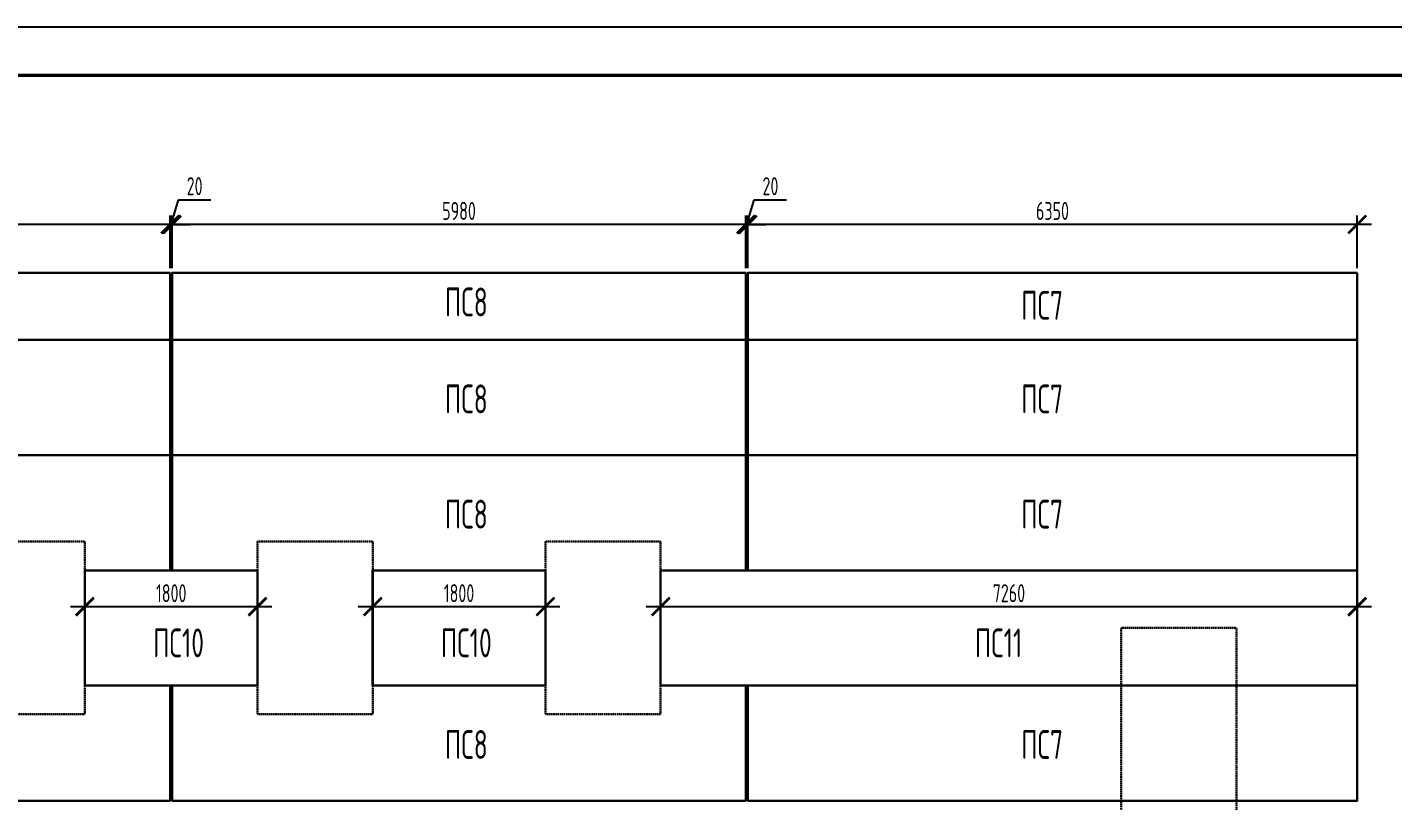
# Model space of a CAD drawing. Header units: millimetres. Extents: x 148937 to 2048786, y 870 to 351006.
# Drawn here: x 686045 to 700273, y 260934 to 268991 of the extents above; entities that cross this region are included whole.
import ezdxf
from ezdxf.enums import TextEntityAlignment as Align

# ---------------------------------------------------------------- set-up
doc = ezdxf.new("R2010")
doc.units = ezdxf.units.MM
doc.linetypes.add('_ШТР__2__1_', pattern=[3, 2, -1])
doc.layers.get('Defpoints').update_dxf_attribs({"color": 4})
doc.layers.add('PDF _Геометрия', color=7, linetype='Continuous')
doc.layers.add('Размер', color=72, linetype='Continuous', lineweight=0)
doc.layers.add('Текстовые примечания', color=52, linetype='Continuous', lineweight=25)
doc.styles.add('_PP_Text Style', font='cs_gost2304.shx', dxfattribs={"width": 0.8})
doc.styles.add('М2.5', font='isocpeui.ttf', dxfattribs={"height": 2.5})
doc.styles.add('М3', font='isocpeui.ttf', dxfattribs={"height": 3})
doc.dimstyles.new('_PP_DIM Style', dxfattribs={"dimtxt": 2.5, "dimasz": 2.5, "dimexe": 1.25, "dimexo": 0.625, "dimtad": 1, "dimdec": 0, "dimrnd": 0.001, "dimtxsty": '_PP_Text Style', "dimblk": 'ARCHTICK', "dimcen": 2.5, "dimdle": 2, "dimadec": 0, "dimazin": 2, "dimtfac": 0.75, "dimtdec": 0, "dimtmove": 1, "dimatfit": 3, "dimfxl": 1, "dimtfill": 1, "dimtolj": 1, "dimarcsym": 0})

# ---------------------------------------------------------------- blocks, each defined once
blk = doc.blocks.new('_ArchTick')
at = {"color": 0, "linetype": 'ByBlock', "const_width": 0.15}
blk.add_lwpolyline([(-0.5, -0.5), (0.5, 0.5)], dxfattribs=at)
blk = doc.blocks.new('*D249')
at = {"layer": 'Defpoints', "color": 0, "ltscale": 75, "transparency": 16777216}
for p in [(693553, 266937), (693553, 266434), (699903, 266434)]:
    blk.add_point(p, dxfattribs=at)
at = {"layer": 'Размер', "color": 0, "lineweight": -2, "ltscale": 75, "transparency": 16777216}
for p, q in [((700053, 266937), (693403, 266937)), ((693553, 266481), (693553, 267031)), ((699903, 266481), (699903, 267031))]:
    blk.add_line(p, q, dxfattribs=at)
at = {"layer": 'Размер', "color": 0, "lineweight": -2, "ltscale": 75, "transparency": 16777216, "xscale": 187.5, "yscale": 187.5, "zscale": 187.5, "rotation": 180}
blk.add_blockref('_ArchTick', (693553, 266937), dxfattribs=at)
at = {"layer": 'Размер', "color": 0, "lineweight": -2, "ltscale": 75, "transparency": 16777216, "xscale": 187.5, "yscale": 187.5, "zscale": 187.5}
blk.add_blockref('_ArchTick', (699903, 266937), dxfattribs=at)
at = {"layer": 'Размер', "color": 0, "ltscale": 75, "transparency": 16777216, "insert": (696728, 267078), "char_height": 187.5, "attachment_point": 5, "style": '_PP_Text Style', "bg_fill": 3, "box_fill_scale": 1.1, "bg_fill_color": 256, "bg_fill_true_color": 13158600, "bg_fill_transparency": 0}
blk.add_mtext('\\A1;6350', dxfattribs=at)
blk = doc.blocks.new('*D295')
at = {"layer": 'Defpoints', "color": 0, "ltscale": 75, "transparency": 16777216}
for p in [(693534, 266937), (693534, 266434), (693553, 266434)]:
    blk.add_point(p, dxfattribs=at)
at = {"layer": 'Размер', "color": 0, "lineweight": -2, "ltscale": 75, "transparency": 16777216}
for p, q in [((693544, 266937), (693621, 267195)), ((693621, 267195), (693958, 267195)), ((693534, 266937), (693346, 266937)), ((693534, 266481), (693534, 267031)), ((693553, 266937), (693534, 266937)), ((693553, 266937), (693534, 266937)), ((693553, 266481), (693553, 267031)), ((693553, 266937), (693741, 266937))]:
    blk.add_line(p, q, dxfattribs=at)
at = {"layer": 'Размер', "color": 0, "lineweight": -2, "ltscale": 75, "transparency": 16777216, "xscale": 187.5, "yscale": 187.5, "zscale": 187.5}
blk.add_blockref('_ArchTick', (693534, 266937), dxfattribs=at)
at = {"layer": 'Размер', "color": 0, "lineweight": -2, "ltscale": 75, "transparency": 16777216, "xscale": 187.5, "yscale": 187.5, "zscale": 187.5, "rotation": 180}
blk.add_blockref('_ArchTick', (693553, 266937), dxfattribs=at)
at = {"layer": 'Размер', "color": 0, "ltscale": 75, "transparency": 16777216, "insert": (693789, 267336), "char_height": 187.5, "attachment_point": 5, "style": '_PP_Text Style', "bg_fill": 3, "box_fill_scale": 1.1, "bg_fill_color": 256, "bg_fill_true_color": 13158600, "bg_fill_transparency": 0}
blk.add_mtext('\\A1;20', dxfattribs=at)
blk = doc.blocks.new('*D296')
at = {"layer": 'Defpoints', "color": 0, "ltscale": 75, "transparency": 16777216}
for p in [(687553, 266937), (687553, 266434), (693534, 266434)]:
    blk.add_point(p, dxfattribs=at)
at = {"layer": 'Размер', "color": 0, "lineweight": -2, "ltscale": 75, "transparency": 16777216}
for p, q in [((693684, 266937), (687403, 266937)), ((687553, 266481), (687553, 267031)), ((693534, 266481), (693534, 267031))]:
    blk.add_line(p, q, dxfattribs=at)
at = {"layer": 'Размер', "color": 0, "lineweight": -2, "ltscale": 75, "transparency": 16777216, "xscale": 187.5, "yscale": 187.5, "zscale": 187.5, "rotation": 180}
blk.add_blockref('_ArchTick', (687553, 266937), dxfattribs=at)
at = {"layer": 'Размер', "color": 0, "lineweight": -2, "ltscale": 75, "transparency": 16777216, "xscale": 187.5, "yscale": 187.5, "zscale": 187.5}
blk.add_blockref('_ArchTick', (693534, 266937), dxfattribs=at)
at = {"layer": 'Размер', "color": 0, "ltscale": 75, "transparency": 16777216, "insert": (690544, 267078), "char_height": 187.5, "attachment_point": 5, "style": '_PP_Text Style', "bg_fill": 3, "box_fill_scale": 1.1, "bg_fill_color": 256, "bg_fill_true_color": 13158600, "bg_fill_transparency": 0}
blk.add_mtext('\\A1;5980', dxfattribs=at)
blk = doc.blocks.new('*D297')
at = {"layer": 'Defpoints', "color": 0, "ltscale": 75, "transparency": 16777216}
for p in [(687534, 266937), (687534, 266434), (687553, 266434)]:
    blk.add_point(p, dxfattribs=at)
at = {"layer": 'Размер', "color": 0, "lineweight": -2, "ltscale": 75, "transparency": 16777216}
for p, q in [((687544, 266937), (687621, 267195)), ((687621, 267195), (687958, 267195)), ((687534, 266937), (687346, 266937)), ((687534, 266481), (687534, 267031)), ((687553, 266937), (687534, 266937)), ((687553, 266937), (687534, 266937)), ((687553, 266481), (687553, 267031)), ((687553, 266937), (687741, 266937))]:
    blk.add_line(p, q, dxfattribs=at)
at = {"layer": 'Размер', "color": 0, "lineweight": -2, "ltscale": 75, "transparency": 16777216, "xscale": 187.5, "yscale": 187.5, "zscale": 187.5}
blk.add_blockref('_ArchTick', (687534, 266937), dxfattribs=at)
at = {"layer": 'Размер', "color": 0, "lineweight": -2, "ltscale": 75, "transparency": 16777216, "xscale": 187.5, "yscale": 187.5, "zscale": 187.5, "rotation": 180}
blk.add_blockref('_ArchTick', (687553, 266937), dxfattribs=at)
at = {"layer": 'Размер', "color": 0, "ltscale": 75, "transparency": 16777216, "insert": (687789, 267336), "char_height": 187.5, "attachment_point": 5, "style": '_PP_Text Style', "bg_fill": 3, "box_fill_scale": 1.1, "bg_fill_color": 256, "bg_fill_true_color": 13158600, "bg_fill_transparency": 0}
blk.add_mtext('\\A1;20', dxfattribs=at)
blk = doc.blocks.new('*D298')
at = {"layer": 'Defpoints', "color": 0, "ltscale": 75, "transparency": 16777216}
for p in [(681553, 266937), (681553, 266434), (687534, 266434)]:
    blk.add_point(p, dxfattribs=at)
at = {"layer": 'Размер', "color": 0, "lineweight": -2, "ltscale": 75, "transparency": 16777216}
for p, q in [((687684, 266937), (681403, 266937)), ((681553, 266481), (681553, 267031)), ((687534, 266481), (687534, 267031))]:
    blk.add_line(p, q, dxfattribs=at)
at = {"layer": 'Размер', "color": 0, "lineweight": -2, "ltscale": 75, "transparency": 16777216, "xscale": 187.5, "yscale": 187.5, "zscale": 187.5, "rotation": 180}
blk.add_blockref('_ArchTick', (681553, 266937), dxfattribs=at)
at = {"layer": 'Размер', "color": 0, "lineweight": -2, "ltscale": 75, "transparency": 16777216, "xscale": 187.5, "yscale": 187.5, "zscale": 187.5}
blk.add_blockref('_ArchTick', (687534, 266937), dxfattribs=at)
at = {"layer": 'Размер', "color": 0, "ltscale": 75, "transparency": 16777216, "insert": (684544, 267078), "char_height": 187.5, "attachment_point": 5, "style": '_PP_Text Style', "bg_fill": 3, "box_fill_scale": 1.1, "bg_fill_color": 256, "bg_fill_true_color": 13158600, "bg_fill_transparency": 0}
blk.add_mtext('\\A1;5980', dxfattribs=at)
blk = doc.blocks.new('*D259')
at = {"layer": 'Defpoints', "color": 0, "ltscale": 75, "transparency": 16777216}
for p in [(686645, 262956), (688445, 262956), (688445, 262956)]:
    blk.add_point(p, dxfattribs=at)
at = {"layer": 'Размер', "color": 0, "lineweight": -2, "ltscale": 75, "transparency": 16777216}
for p, q in [((686495, 262956), (688595, 262956)), ((686645, 263002), (686645, 263049)), ((688445, 263002), (688445, 263049))]:
    blk.add_line(p, q, dxfattribs=at)
at = {"layer": 'Размер', "color": 0, "lineweight": -2, "ltscale": 75, "transparency": 16777216, "xscale": 187.5, "yscale": 187.5, "zscale": 187.5, "rotation": 180}
blk.add_blockref('_ArchTick', (686645, 262956), dxfattribs=at)
at = {"layer": 'Размер', "color": 0, "lineweight": -2, "ltscale": 75, "transparency": 16777216, "xscale": 187.5, "yscale": 187.5, "zscale": 187.5}
blk.add_blockref('_ArchTick', (688445, 262956), dxfattribs=at)
at = {"layer": 'Размер', "color": 0, "ltscale": 75, "transparency": 16777216, "insert": (687545, 263096), "char_height": 187.5, "attachment_point": 5, "style": '_PP_Text Style', "bg_fill": 3, "box_fill_scale": 1.1, "bg_fill_color": 256, "bg_fill_true_color": 13158600, "bg_fill_transparency": 0}
blk.add_mtext('\\A1;1800', dxfattribs=at)
blk = doc.blocks.new('*D260')
at = {"layer": 'Defpoints', "color": 0, "ltscale": 75, "transparency": 16777216}
for p in [(689644, 262956), (691444, 262956), (691444, 262956)]:
    blk.add_point(p, dxfattribs=at)
at = {"layer": 'Размер', "color": 0, "lineweight": -2, "ltscale": 75, "transparency": 16777216}
for p, q in [((689494, 262956), (691594, 262956)), ((689644, 263002), (689644, 263049)), ((691444, 263002), (691444, 263049))]:
    blk.add_line(p, q, dxfattribs=at)
at = {"layer": 'Размер', "color": 0, "lineweight": -2, "ltscale": 75, "transparency": 16777216, "xscale": 187.5, "yscale": 187.5, "zscale": 187.5, "rotation": 180}
blk.add_blockref('_ArchTick', (689644, 262956), dxfattribs=at)
at = {"layer": 'Размер', "color": 0, "lineweight": -2, "ltscale": 75, "transparency": 16777216, "xscale": 187.5, "yscale": 187.5, "zscale": 187.5}
blk.add_blockref('_ArchTick', (691444, 262956), dxfattribs=at)
at = {"layer": 'Размер', "color": 0, "ltscale": 75, "transparency": 16777216, "insert": (690544, 263096), "char_height": 187.5, "attachment_point": 5, "style": '_PP_Text Style', "bg_fill": 3, "box_fill_scale": 1.1, "bg_fill_color": 256, "bg_fill_true_color": 13158600, "bg_fill_transparency": 0}
blk.add_mtext('\\A1;1800', dxfattribs=at)
blk = doc.blocks.new('*D328')
at = {"layer": 'Defpoints', "color": 0, "ltscale": 75, "transparency": 16777216}
for p in [(692645, 262956), (699903, 262956), (699903, 262956)]:
    blk.add_point(p, dxfattribs=at)
at = {"layer": 'Размер', "color": 0, "lineweight": -2, "ltscale": 75, "transparency": 16777216}
for p, q in [((692495, 262956), (700053, 262956)), ((692645, 263002), (692645, 263049)), ((699903, 263002), (699903, 263049))]:
    blk.add_line(p, q, dxfattribs=at)
at = {"layer": 'Размер', "color": 0, "lineweight": -2, "ltscale": 75, "transparency": 16777216, "xscale": 187.5, "yscale": 187.5, "zscale": 187.5, "rotation": 180}
blk.add_blockref('_ArchTick', (692645, 262956), dxfattribs=at)
at = {"layer": 'Размер', "color": 0, "lineweight": -2, "ltscale": 75, "transparency": 16777216, "xscale": 187.5, "yscale": 187.5, "zscale": 187.5}
blk.add_blockref('_ArchTick', (699903, 262956), dxfattribs=at)
at = {"layer": 'Размер', "color": 0, "ltscale": 75, "transparency": 16777216, "insert": (696274, 263096), "char_height": 187.5, "attachment_point": 5, "style": '_PP_Text Style', "bg_fill": 3, "box_fill_scale": 1.1, "bg_fill_color": 256, "bg_fill_true_color": 13158600, "bg_fill_transparency": 0}
blk.add_mtext('\\A1;7260', dxfattribs=at)
blk = doc.blocks.new('*U427')
blk.add_lwpolyline([(0, 0), (594, 0), (594, 420), (0, 420)], close=True)
at = {"const_width": 0.35}
blk.add_lwpolyline([(20, 5), (589, 5), (589, 415), (20, 415)], close=True, dxfattribs=at)
at = {"style": 'М2.5'}
for tag, height, p in [('ГРАФА_ЗАКАЗЧИК', 2.5, (474.05, 55)), ('ГРАФА_10Ф3-1', 2.5, (405, 32.5)), ('ГРАФА_13Ф3-1', 2.5, (460, 32.5)), ('ГРАФА_10Ф3-2', 2.5, (405, 27.5)), ('ГРАФА_13Ф3-2', 2.5, (460, 27.5)), ('ГРАФА_10Ф3-3', 2.5, (405, 22.5)), ('ГРАФА_13Ф3-3', 2.5, (460, 22.5)), ('ГРАФА_10Ф3-4', 2.5, (405, 17.5)), ('ГРАФА_13Ф3-4', 2.5, (460, 17.5)), ('ГРАФА_10Ф3-5', 2.5, (405, 12.5)), ('ГРАФА_13Ф3-5', 2.5, (460, 12.5)), ('ГРАФА_10Ф3-6', 2.5, (405, 7.5)), ('ГРАФА_13Ф3-6', 2.5, (460, 7.5)), ('СВОЙСТВА_2', 3, (549.57, 2.5)), ('ФОРМАТ', 3, (527.51, 2.5))]:
    blk.add_attdef(tag, text='', height=height, dxfattribs=at).set_placement(p, align=Align.MIDDLE_LEFT)
at = {"style": 'М3'}
for tag, p in [('ГРАФА_1Ф3', (529, 55)), ('ГРАФА_6Ф3', (546.5, 25)), ('ГРАФА_7Ф3', (562.5, 25)), ('ГРАФА_8Ф3', (580, 25))]:
    blk.add_attdef(tag, text='', height=3, dxfattribs=at).set_placement(p, align=Align.MIDDLE_CENTER)
at = {"lineweight": 30, "flags": 104}
for tag, height, p in [('ГРАФА_2Ф3', 2.4, (529, 42.5)), ('ГРАФА_3Ф3', 2.5, (504, 27.5)), ('ГРАФА_4Ф3', 2.5, (504, 12.5))]:
    blk.add_attdef(tag, text='', height=height, dxfattribs=at).set_placement(p, align=Align.MIDDLE_CENTER)

msp = doc.modelspace()

# ---------------------------------------------------------------- linework, layer by layer
at = {"layer": 'PDF _Геометрия', "color": 7, "lineweight": 30}
for points in [[(687533.97923, 266433.78247), (687533.97923, 265735.60847), (681555.46165, 265735.60847), (681555.46165, 266433.78247)], [(693533.97766, 266433.78247), (693533.97766, 265735.60847), (687553.31196, 265735.60847), (687553.31196, 266433.78247)], [(699903.47315, 266433.78247), (699903.47315, 265735.60847), (693553.312, 265735.60847), (693553.312, 266433.78247)], [(687533.97923, 265735.6071), (687533.97923, 264534.74778), (681555.46165, 264534.74778), (681555.46165, 265735.6071)], [(693533.97766, 265735.6071), (693533.97766, 264534.74778), (687553.31196, 264534.74778), (687553.31196, 265735.6071)], [(699903.47315, 265735.6071), (699903.47315, 264534.74778), (693553.312, 264534.74778), (693553.312, 265735.6071)], [(688444.82568, 263333.88997), (688444.82568, 262135.17891), (686644.6109, 262135.17891), (686644.6109, 263333.88997)], [(691443.75192, 263333.88997), (691443.75192, 262135.17891), (689643.53713, 262135.17891), (689643.53713, 263333.88997)], [(699903.47315, 263333.88997), (699903.47315, 262135.17891), (692644.61125, 262135.17891), (692644.61125, 263333.88997)]]:
    msp.add_lwpolyline(points, close=True, dxfattribs=at)
for points in [[(682444.82726, 263333.88927), (681555.46098, 263333.88927), (681555.46098, 264534.7486), (687533.97867, 264534.7486), (687533.97867, 263333.88927), (686644.61254, 263333.88927)], [(688444.82568, 263333.88927), (687553.31118, 263333.88927), (687553.31118, 264534.7486), (693533.9771, 264534.7486), (693533.9771, 263333.88927), (692644.61097, 263333.88927)], [(694444.8263, 263333.88927), (693553.31179, 263333.88927), (693553.31179, 264534.7486), (699903.47316, 264534.7486), (699903.47316, 263333.88927), (695643.53736, 263333.88927)], [(686644.61282, 263333.88997), (686644.61282, 262135.17891)], [(691443.75192, 263333.88927), (689643.53713, 263333.88927)], [(686644.612, 262135.17891), (687533.97827, 262135.17891), (687533.97827, 260934.31958), (681555.46058, 260934.31958), (681555.46058, 262135.17891), (682444.82671, 262135.17891)], [(692644.61261, 262135.17891), (693533.97888, 262135.17891), (693533.97888, 260934.31958), (687553.31304, 260934.31958), (687553.31304, 262135.17891), (688444.82732, 262135.17891)], [(689643.53823, 262135.17891), (691443.75302, 262135.17891)], [(695643.53775, 262135.17891), (699903.47341, 262135.17891), (699903.47341, 260934.31958), (693553.31215, 260934.31958), (693553.31215, 262135.17891), (694444.82669, 262135.17891)]]:
    msp.add_lwpolyline(points, dxfattribs=at)
at = {"layer": 'PDF _Геометрия', "color": 7, "linetype": '_ШТР__2__1_', "lineweight": 30}
for points in [[(685443.75349, 263333.88927), (685443.75349, 263634.64203), (686644.61282, 263634.64203), (686644.61282, 263333.88997)], [(688444.82568, 263333.88927), (688444.82568, 263634.64203), (689645.68501, 263634.64203), (689645.68501, 263333.88997)], [(691443.75192, 263333.88927), (691443.75192, 263634.64203), (692644.61125, 263634.64203), (692644.61125, 263333.88997)], [(686644.61282, 262135.17891), (686644.61282, 261834.42724), (685443.75349, 261834.42724), (685443.75349, 262135.17891)], [(689645.68501, 262135.17891), (689645.68501, 261834.42724), (688444.82568, 261834.42724), (688444.82568, 262135.17891)], [(692644.61125, 262135.17891), (692644.61125, 261834.42724), (691443.75192, 261834.42724), (691443.75192, 262135.17891)]]:
    msp.add_lwpolyline(points, dxfattribs=at)
msp.add_lwpolyline([(697443.75253, 259134.10452), (697443.75253, 262734.53409), (698644.61186, 262734.53409), (698644.61186, 259134.10452)], close=True, dxfattribs=at)

# ---------------------------------------------------------------- texts
at = {"layer": 'Текстовые примечания', "color": 7, "ltscale": 75, "char_height": 300, "attachment_point": 5, "style": '_PP_Text Style'}
for s, insert in [('\\pxqc;ПС8', (690619.87125, 266129.65508)), ('\\pxqc;ПС7', (696619.8728, 266094.65372)), ('\\pxqc;ПС8', (690619.87058, 265119.79521)), ('\\pxqc;ПС7', (696619.8728, 265119.79439)), ('\\pxqc;ПС8', (690619.87097, 263918.93589)), ('\\pxqc;ПС7', (696619.8728, 263918.93659)), ('\\pxqc;ПС10', (687620.94655, 262578.22627)), ('\\pxqc;ПС10', (690619.87278, 262578.22627)), ('\\pxqc;ПС11', (696165.52243, 262578.22552)), ('\\pxqc;ПС8', (690619.8724, 261519.3662)), ('\\pxqc;ПС7', (696619.8728, 261519.36553))]:
    msp.add_mtext_dynamic_manual_height_columns(s, width=891.7464151, gutter_width=75, heights=[1198.7105], dxfattribs=dict(at, insert=insert))

# ---------------------------------------------------------------- next in the draw order: dimensions: what is measured, and where the dimension line sits
at = {"layer": 'Размер', "color": 7, "ltscale": 75}
dim = msp.add_linear_dim(base=(693553.31522, 266937.10398), p1=(699903.47341, 266433.77753), p2=(693553.31522, 266433.77753), angle=180, dimstyle='_PP_DIM Style', override={"dimscale": 75}, dxfattribs=at)
dim.commit()
dim.dimension.update_dxf_attribs({"geometry": '*D249', "text_midpoint": (696728.39432, 267077.72898)})
for base, p1, p2, picture, middle in [((688444.82761, 262955.58708), (686644.61256, 262955.58708), (688444.82761, 262955.58708), '*D259', (687544.72008, 263096.21208)), ((691443.75192, 262955.58708), (689643.53687, 262955.58708), (691443.75192, 262955.58708), '*D260', (690543.64439, 263096.21208))]:
    dim = msp.add_linear_dim(base=base, p1=p1, p2=p2, dimstyle='_PP_DIM Style', override={"dimscale": 75}, dxfattribs=at)
    dim.commit()
    dim.dimension.update_dxf_attribs({"geometry": picture, "text_midpoint": middle})
dim = msp.add_linear_dim(base=(699903.47315, 262955.58638), p1=(692644.61098, 262955.58638), p2=(699903.47315, 262955.58638), text='7260', dimstyle='_PP_DIM Style', override={"dimscale": 75}, dxfattribs=at)
dim.commit()
dim.dimension.update_dxf_attribs({"geometry": '*D328', "text_midpoint": (696274.04207, 263096.21138)})

# ---------------------------------------------------------------- next in the draw order: linework, layer by layer
at = {"layer": 'PDF _Геометрия', "color": 7, "lineweight": 30}
for points in [[(688444.82568, 262135.17891), (688444.82568, 263333.88927)], [(689645.68501, 263333.88997), (689645.68501, 262135.17891)], [(691443.75192, 262135.17891), (691443.75192, 263333.88927)], [(692644.61125, 263333.88997), (692644.61125, 262135.17891)]]:
    msp.add_lwpolyline(points, dxfattribs=at)

# ---------------------------------------------------------------- next in the draw order: dimensions: what is measured, and where the dimension line sits
at = {"layer": 'Размер', "color": 7, "ltscale": 75}
dim = msp.add_linear_dim(base=(693533.98034, 266937.10398), p1=(693553.31522, 266433.77753), p2=(693533.98034, 266433.77753), angle=180, text='20', dimstyle='_PP_DIM Style', override={"dimscale": 75}, dxfattribs=at)
dim.commit()
dim.dimension.update_dxf_attribs({"geometry": '*D295', "text_midpoint": (693667.86653, 267335.54148)})

# ---------------------------------------------------------------- next in the draw order: dimensions: what is measured, and where the dimension line sits
dim = msp.add_linear_dim(base=(687553.31743, 266937.10398), p1=(693533.98034, 266433.77753), p2=(687553.31743, 266433.77753), angle=180, text='5980', dimstyle='_PP_DIM Style', override={"dimscale": 75}, dxfattribs=at)
dim.commit()
dim.dimension.update_dxf_attribs({"geometry": '*D296', "text_midpoint": (690543.64889, 267077.72898)})

# ---------------------------------------------------------------- next in the draw order: dimensions: what is measured, and where the dimension line sits
dim = msp.add_linear_dim(base=(687533.98471, 266937.10398), p1=(687553.31743, 266433.77753), p2=(687533.98471, 266433.77753), angle=180, text='20', dimstyle='_PP_DIM Style', override={"dimscale": 75}, dxfattribs=at)
dim.commit()
dim.dimension.update_dxf_attribs({"geometry": '*D297', "text_midpoint": (687667.86982, 267335.54148)})

# ---------------------------------------------------------------- next in the draw order: dimensions: what is measured, and where the dimension line sits
dim = msp.add_linear_dim(base=(681553.3218, 266937.10398), p1=(687533.98471, 266433.77753), p2=(681553.3218, 266433.77753), angle=180, text='5980', dimstyle='_PP_DIM Style', override={"dimscale": 75}, dxfattribs=at)
dim.commit()
dim.dimension.update_dxf_attribs({"geometry": '*D298', "text_midpoint": (684543.65326, 267077.72898)})

# ---------------------------------------------------------------- next in the draw order: block references
at = {"xscale": 100, "yscale": 100, "zscale": 100}
msp.add_blockref('*U427', (648598.19361, 226991), dxfattribs=at)

doc.saveas('drawing.dxf')
